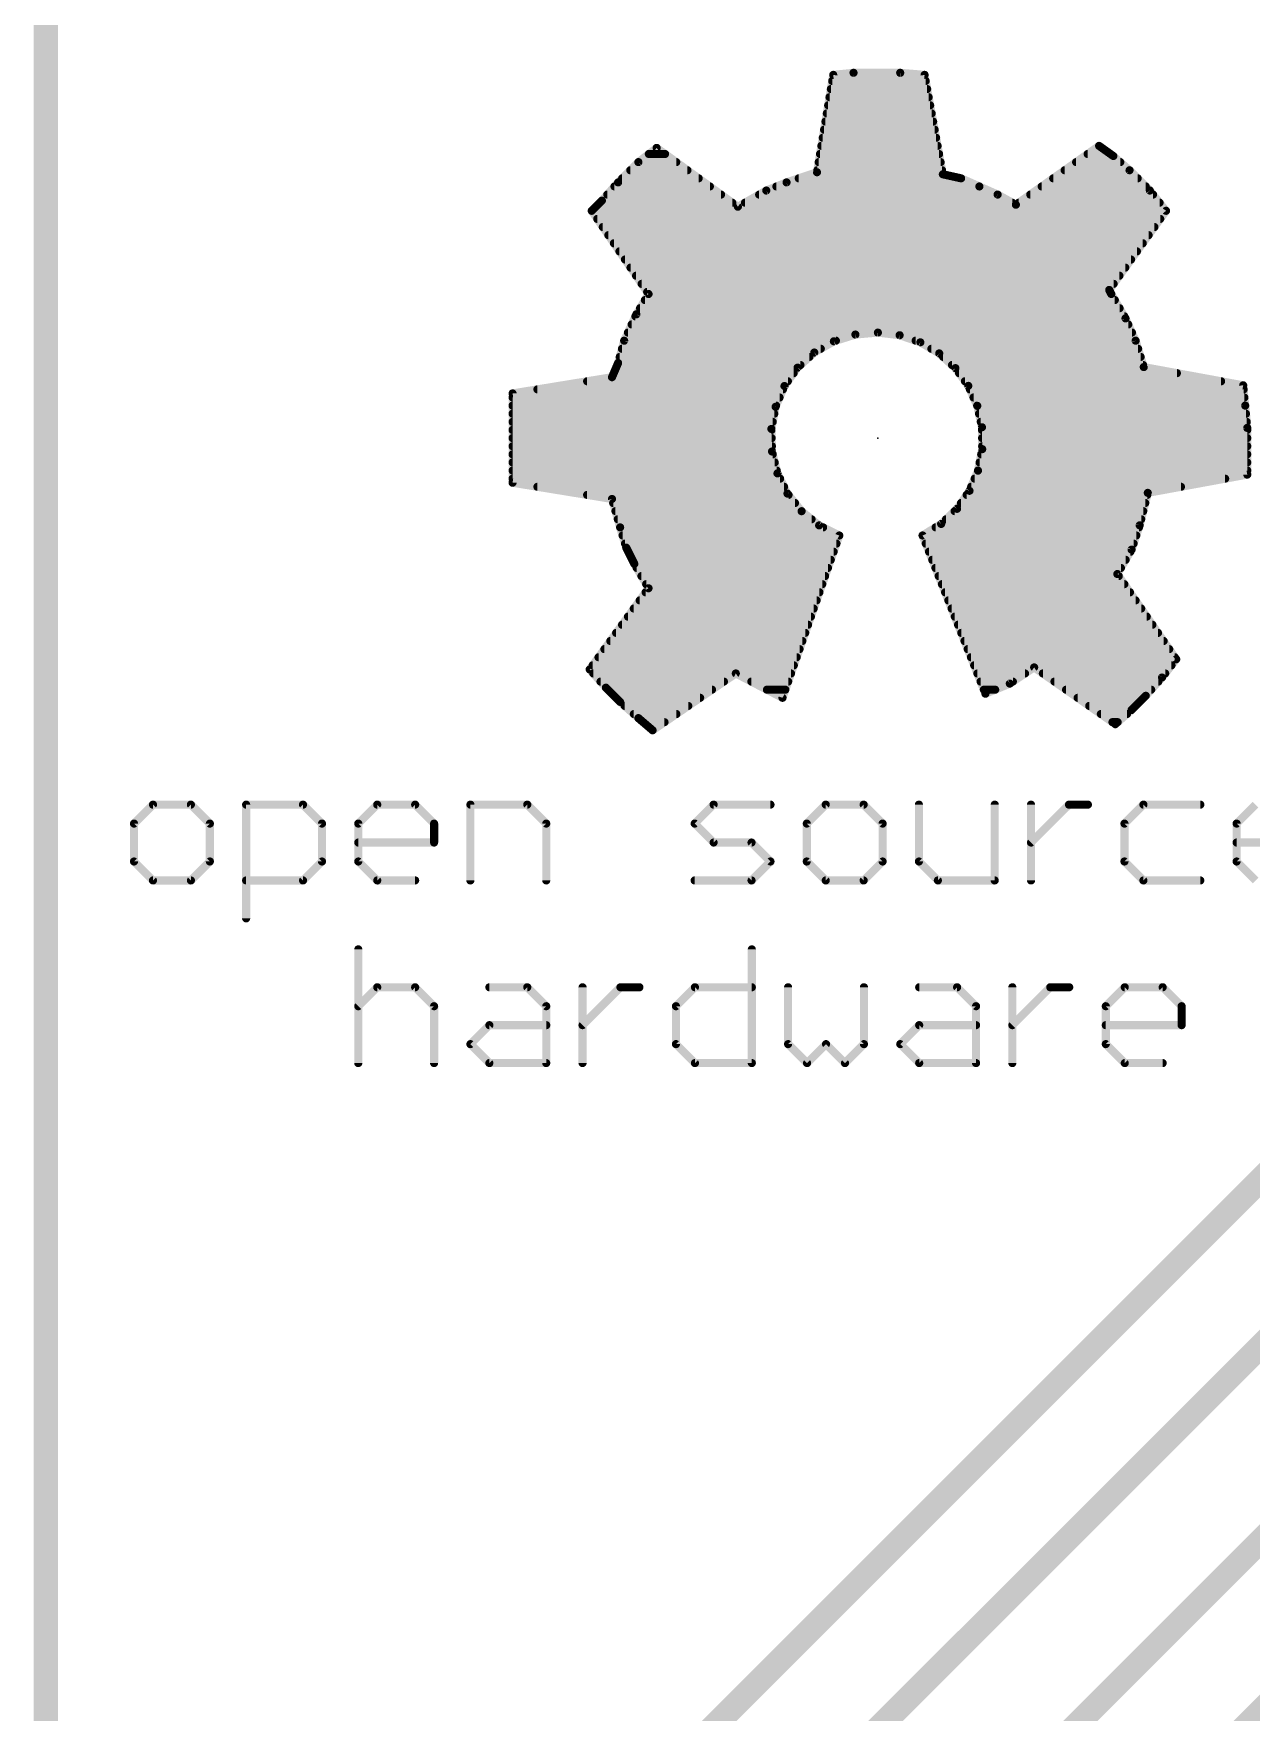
# Model space of a CAD drawing. Extents: x -0.1 to 48.3, y -0.1 to 47.8.
# Drawn here: x -0.08 to 7.54, y 30.89 to 41.39 of the extents above; entities that cross this region are included whole.
import ezdxf

# ---------------------------------------------------------------- set-up
doc = ezdxf.new("R2010")
doc.units = 0
for name, color, linetype in [('1', 12, 'CONTINUOUS'), ('16', 132, 'CONTINUOUS'), ('20', 53, 'CONTINUOUS'), ('23', 53, 'CONTINUOUS'), ('25', 253, 'CONTINUOUS')]:
    doc.layers.add(name, color=color, linetype=linetype)

msp = doc.modelspace()

# ---------------------------------------------------------------- linework, layer by layer
at = {"layer": '1', "const_width": 0.1524}
msp.add_lwpolyline([(0, 0), (0, 47.752)], dxfattribs=at)
at = {"layer": '16', "const_width": 0.1524}
for points in [[(0, 0), (0, 47.752)], [(13.3858, 38.9636), (4.699, 30.2768)], [(10.9474, 37.5666), (4.0132, 30.6324)], [(11.9634, 36.322), (5.3086, 29.6672)], [(11.9634, 35.2552), (6.0198, 29.3116)]]:
    msp.add_lwpolyline(points, dxfattribs=at)
at = {"layer": '20', "const_width": 0.1524}
msp.add_lwpolyline([(0, 0), (0, 47.752)], dxfattribs=at)
at = {"layer": '23'}
msp.add_point((5.207, 38.862), dxfattribs=at)
at = {"layer": '25', "const_width": 0.0508}
for points in [[(4.9276, 41.1353), (4.826, 40.5257)], [(4.9213, 41.0972), (5.5061, 41.0972)], [(5.0546, 41.148), (4.9276, 41.1353)], [(5.3467, 41.148), (5.0546, 41.148)], [(5.4991, 41.1353), (5.3467, 41.148)], [(5.6134, 40.513), (5.4991, 41.1353)], [(4.9043, 40.9956), (5.5248, 40.9956)], [(4.9128, 41.0464), (5.5154, 41.0464)], [(4.8874, 40.894), (5.5434, 40.894)], [(4.8959, 40.9448), (5.5341, 40.9448)], [(4.8704, 40.7924), (5.5621, 40.7924)], [(4.8789, 40.8432), (5.5528, 40.8432)], [(3.8227, 40.6781), (3.7084, 40.5892)], [(3.7737, 40.64), (3.8753, 40.64)], [(4.3307, 40.3098), (3.8227, 40.6781)], [(4.8451, 40.64), (5.5901, 40.64)], [(4.8535, 40.6908), (5.5807, 40.6908)], [(4.862, 40.7416), (5.5714, 40.7416)], [(6.5913, 40.6908), (6.0706, 40.3225)], [(6.5195, 40.64), (6.6624, 40.64)], [(6.6802, 40.6273), (6.5913, 40.6908)], [(3.7084, 40.5892), (3.5814, 40.4622)], [(3.6576, 40.5384), (4.0154, 40.5384)], [(3.7084, 40.5892), (3.9453, 40.5892)], [(4.8281, 40.5384), (5.6087, 40.5384)], [(4.8366, 40.5892), (5.5994, 40.5892)], [(6.3758, 40.5384), (6.7818, 40.5384)], [(6.4477, 40.5892), (6.7237, 40.5892)], [(6.7818, 40.5384), (6.6802, 40.6273)], [(6.9088, 40.4114), (6.7818, 40.5384)], [(3.5814, 40.4622), (3.4798, 40.3479)], [(3.5588, 40.4368), (4.1555, 40.4368)], [(3.6068, 40.4876), (4.0855, 40.4876)], [(4.6355, 40.4622), (4.5085, 40.4114)], [(4.572, 40.4368), (5.842, 40.4368)], [(4.826, 40.5257), (4.6355, 40.4622)], [(4.7117, 40.4876), (5.7277, 40.4876)], [(5.7277, 40.4876), (5.6134, 40.513)], [(5.842, 40.4368), (5.7277, 40.4876)], [(5.9563, 40.386), (5.842, 40.4368)], [(6.2322, 40.4368), (6.8834, 40.4368)], [(6.304, 40.4876), (6.8326, 40.4876)], [(3.4798, 40.3479), (3.4163, 40.2844)], [(3.4671, 40.3352), (4.2957, 40.3352)], [(3.5137, 40.386), (4.2256, 40.386)], [(4.5085, 40.4114), (4.3307, 40.3098)], [(4.3752, 40.3352), (6.0477, 40.3352)], [(4.4641, 40.386), (5.9563, 40.386)], [(6.0706, 40.3225), (5.9563, 40.386)], [(6.0886, 40.3352), (6.9698, 40.3352)], [(6.1604, 40.386), (6.9291, 40.386)], [(7.0104, 40.2844), (6.9088, 40.4114)], [(3.4163, 40.2844), (3.7719, 39.7637)], [(3.4163, 40.2844), (7.0104, 40.2844)], [(3.451, 40.2336), (6.9739, 40.2336)], [(6.6548, 39.7891), (7.0104, 40.2844)], [(3.4857, 40.1828), (6.9375, 40.1828)], [(3.5204, 40.132), (6.901, 40.132)], [(3.5551, 40.0812), (6.8645, 40.0812)], [(3.5898, 40.0304), (6.828, 40.0304)], [(3.6245, 39.9796), (6.7916, 39.9796)], [(3.6591, 39.9288), (6.7551, 39.9288)], [(3.6938, 39.878), (6.7186, 39.878)], [(3.7285, 39.8272), (6.6822, 39.8272)], [(3.7719, 39.7637), (3.6957, 39.6367)], [(3.749, 39.7256), (6.6897, 39.7256)], [(3.7632, 39.7764), (6.6612, 39.7764)], [(6.6675, 39.7637), (6.6548, 39.7891)], [(6.7564, 39.6113), (6.6675, 39.7637)], [(3.6957, 39.6367), (3.6195, 39.4716)], [(3.6898, 39.624), (6.749, 39.624)], [(3.7186, 39.6748), (6.7194, 39.6748)], [(6.8199, 39.4716), (6.7564, 39.6113)], [(3.6429, 39.5224), (6.7968, 39.5224)], [(3.6664, 39.5732), (6.7737, 39.5732)], [(4.9317, 39.4676), (5.0664, 39.5099)], [(5.0664, 39.5099), (5.207, 39.5224)], [(5.207, 39.5224), (5.3431, 39.5057)], [(5.3431, 39.5057), (5.4729, 39.4616)], [(3.6195, 39.4716), (3.5814, 39.3319)], [(3.6056, 39.4208), (4.8498, 39.4208)], [(3.6195, 39.4716), (4.9442, 39.4716)], [(4.7044, 39.3027), (4.8091, 39.3975)], [(4.8091, 39.3975), (4.9317, 39.4676)], [(5.4434, 39.4716), (6.8199, 39.4716)], [(5.4729, 39.4616), (5.5909, 39.392)], [(5.542, 39.4208), (6.8355, 39.4208)], [(5.5909, 39.392), (5.6923, 39.2997)], [(6.8707, 39.3065), (6.8199, 39.4716)], [(3.5814, 39.3319), (3.5433, 39.243)], [(3.576, 39.3192), (4.7226, 39.3192)], [(3.5918, 39.37), (4.7787, 39.37)], [(4.6225, 39.1878), (4.7044, 39.3027)], [(5.6151, 39.37), (6.8512, 39.37)], [(5.6709, 39.3192), (6.8668, 39.3192)], [(5.6923, 39.2997), (5.7728, 39.1887)], [(7.493, 39.1922), (6.8707, 39.3065)], [(3.5433, 39.243), (2.921, 39.1414)], [(3.0766, 39.1668), (4.6135, 39.1668)], [(3.3877, 39.2176), (4.6437, 39.2176)], [(3.5542, 39.2684), (4.68, 39.2684)], [(4.567, 39.0579), (4.6225, 39.1878)], [(5.715, 39.2684), (7.0781, 39.2684)], [(5.7518, 39.2176), (7.3547, 39.2176)], [(5.7728, 39.1887), (5.8289, 39.0637)], [(5.7826, 39.1668), (7.4955, 39.1668)], [(7.5057, 39.0652), (7.493, 39.1922)], [(2.921, 39.1414), (2.921, 38.5826)], [(2.921, 39.116), (4.5918, 39.116)], [(2.921, 39.0652), (4.5701, 39.0652)], [(5.8054, 39.116), (7.5006, 39.116)], [(5.8282, 39.0652), (7.5057, 39.0652)], [(5.8289, 39.0637), (5.8584, 38.9298)], [(7.5184, 38.9255), (7.5057, 39.0652)], [(2.921, 39.0144), (4.5588, 39.0144)], [(2.921, 38.9636), (4.5491, 38.9636)], [(4.5407, 38.9192), (4.567, 39.0579)], [(5.8397, 39.0144), (7.5103, 39.0144)], [(5.8509, 38.9636), (7.5149, 38.9636)], [(2.921, 38.9128), (4.5409, 38.9128)], [(2.921, 38.862), (4.5423, 38.862)], [(4.5446, 38.7781), (4.5407, 38.9192)], [(5.8584, 38.9298), (5.8599, 38.7927)], [(5.8585, 38.9128), (7.5184, 38.9128)], [(5.8591, 38.862), (7.5184, 38.862)], [(7.5184, 38.6334), (7.5184, 38.9255)], [(2.921, 38.8112), (4.5437, 38.8112)], [(2.921, 38.7604), (4.549, 38.7604)], [(4.5787, 38.6411), (4.5446, 38.7781)], [(5.8599, 38.7927), (5.8335, 38.6582)], [(5.8535, 38.7604), (7.5184, 38.7604)], [(5.8597, 38.8112), (7.5184, 38.8112)], [(2.921, 38.7096), (4.5617, 38.7096)], [(2.921, 38.6588), (4.5743, 38.6588)], [(5.8335, 38.6582), (5.7801, 38.5319)], [(5.8336, 38.6588), (7.5184, 38.6588)], [(5.8436, 38.7096), (7.5184, 38.7096)], [(2.921, 38.608), (4.5951, 38.608)], [(2.921, 38.5826), (3.5433, 38.481)], [(3.0766, 38.5572), (4.6202, 38.5572)], [(4.6414, 38.5145), (4.5787, 38.6411)], [(5.7908, 38.5572), (7.1035, 38.5572)], [(5.8123, 38.608), (7.3801, 38.608)], [(6.8961, 38.5191), (7.5184, 38.6334)], [(3.3877, 38.5064), (4.6479, 38.5064)], [(3.5433, 38.481), (3.5941, 38.3032)], [(3.5506, 38.4556), (4.6886, 38.4556)], [(4.7296, 38.4043), (4.6414, 38.5145)], [(5.7801, 38.5319), (5.7022, 38.4192)], [(5.7274, 38.4556), (6.8802, 38.4556)], [(5.7625, 38.5064), (6.8929, 38.5064)], [(6.8453, 38.3159), (6.8961, 38.5191)], [(3.5651, 38.4048), (4.7292, 38.4048)], [(3.5796, 38.354), (4.7919, 38.354)], [(4.8394, 38.3156), (4.7296, 38.4043)], [(5.7022, 38.4192), (5.6029, 38.3247)], [(5.6337, 38.354), (6.8548, 38.354)], [(5.6871, 38.4048), (6.8675, 38.4048)], [(3.5941, 38.3032), (3.6322, 38.1762)], [(3.5941, 38.3032), (4.8642, 38.3032)], [(3.6093, 38.2524), (4.9657, 38.2524)], [(4.6101, 37.2364), (4.9657, 38.2524)], [(4.9657, 38.2524), (4.8394, 38.3156)], [(5.6029, 38.3247), (5.4864, 38.2524)], [(5.4864, 38.2524), (5.8801, 37.2618)], [(5.4864, 38.2524), (6.8241, 38.2524)], [(5.5683, 38.3032), (6.8411, 38.3032)], [(6.7945, 38.1635), (6.8453, 38.3159)], [(3.6246, 38.2016), (4.9479, 38.2016)], [(3.6322, 38.1762), (3.683, 38.0746)], [(3.6449, 38.1508), (4.9301, 38.1508)], [(5.5066, 38.2016), (6.8072, 38.2016)], [(5.5268, 38.1508), (6.7871, 38.1508)], [(6.7056, 38.0111), (6.7945, 38.1635)], [(3.6703, 38.1), (4.9124, 38.1)], [(3.683, 38.0746), (3.7719, 37.9222)], [(3.6978, 38.0492), (4.8946, 38.0492)], [(5.547, 38.1), (6.7575, 38.1)], [(5.5672, 38.0492), (6.7278, 38.0492)], [(7.0739, 37.4777), (6.7056, 38.0111)], [(3.7719, 37.9222), (3.4036, 37.4142)], [(3.7275, 37.9984), (4.8768, 37.9984)], [(3.7571, 37.9476), (4.859, 37.9476)], [(5.5873, 37.9984), (6.7144, 37.9984)], [(5.6075, 37.9476), (6.7494, 37.9476)], [(3.7167, 37.846), (4.8235, 37.846)], [(3.7535, 37.8968), (4.8412, 37.8968)], [(5.6277, 37.8968), (6.7845, 37.8968)], [(5.6479, 37.846), (6.8196, 37.846)], [(3.643, 37.7444), (4.7879, 37.7444)], [(3.6798, 37.7952), (4.8057, 37.7952)], [(5.6681, 37.7952), (6.8547, 37.7952)], [(5.6883, 37.7444), (6.8898, 37.7444)], [(3.5325, 37.592), (4.7346, 37.592)], [(3.5693, 37.6428), (4.7523, 37.6428)], [(3.6062, 37.6936), (4.7701, 37.6936)], [(5.7085, 37.6936), (6.9248, 37.6936)], [(5.7287, 37.6428), (6.9599, 37.6428)], [(5.7489, 37.592), (6.995, 37.592)], [(3.4588, 37.4904), (4.699, 37.4904)], [(3.4957, 37.5412), (4.7168, 37.5412)], [(5.7691, 37.5412), (7.0301, 37.5412)], [(5.7892, 37.4904), (7.0651, 37.4904)], [(3.4036, 37.4142), (3.5052, 37.2999)], [(3.422, 37.4396), (4.6812, 37.4396)], [(3.4262, 37.3888), (4.6634, 37.3888)], [(3.7973, 37.0332), (4.318, 37.3888)], [(4.318, 37.3888), (4.6101, 37.2364)], [(5.8094, 37.4396), (7.0443, 37.4396)], [(5.8296, 37.3888), (6.1278, 37.3888)], [(6.0325, 37.3253), (6.1849, 37.4269)], [(6.1849, 37.4269), (6.6929, 37.0713)], [(6.2393, 37.3888), (7.0048, 37.3888)], [(6.985, 37.3634), (7.0739, 37.4777)], [(3.4713, 37.338), (4.2436, 37.338)], [(3.5052, 37.2999), (3.5941, 37.211)], [(3.5179, 37.2872), (4.1692, 37.2872)], [(4.4154, 37.338), (4.6457, 37.338)], [(4.5127, 37.2872), (4.6279, 37.2872)], [(5.8498, 37.338), (6.0516, 37.338)], [(5.87, 37.2872), (5.9411, 37.2872)], [(5.8801, 37.2618), (6.0325, 37.3253)], [(6.3119, 37.338), (6.9624, 37.338)], [(6.3845, 37.2872), (6.9173, 37.2872)], [(6.8834, 37.2491), (6.985, 37.3634)], [(3.5687, 37.2364), (4.0948, 37.2364)], [(3.5941, 37.211), (3.7084, 37.1094)], [(3.6227, 37.1856), (4.0205, 37.1856)], [(6.457, 37.2364), (6.8707, 37.2364)], [(6.5296, 37.1856), (6.8199, 37.1856)], [(6.7945, 37.1602), (6.8834, 37.2491)], [(3.6798, 37.1348), (3.9461, 37.1348)], [(3.7084, 37.1094), (3.7973, 37.0332)], [(3.738, 37.084), (3.8717, 37.084)], [(6.6022, 37.1348), (6.7655, 37.1348)], [(6.6748, 37.084), (6.7074, 37.084)], [(6.6929, 37.0713), (6.7945, 37.1602)], [(0.6709, 36.5679), (0.5523, 36.4493)], [(0.9082, 36.5679), (0.6709, 36.5679)], [(1.0268, 36.4493), (0.9082, 36.5679)], [(1.2539, 35.8561), (1.2539, 36.5679)], [(1.2539, 36.5679), (1.6098, 36.5679)], [(1.6098, 36.5679), (1.7285, 36.4493)], [(1.9556, 36.4493), (2.0742, 36.5679)], [(2.0742, 36.5679), (2.3115, 36.5679)], [(2.3115, 36.5679), (2.4301, 36.4493)], [(2.6572, 36.0934), (2.6572, 36.5679)], [(2.6572, 36.5679), (3.0131, 36.5679)], [(3.0131, 36.5679), (3.1318, 36.4493)], [(4.0605, 36.4493), (4.1791, 36.5679)], [(4.1791, 36.5679), (4.535, 36.5679)], [(4.8808, 36.5679), (4.7621, 36.4493)], [(5.118, 36.5679), (4.8808, 36.5679)], [(5.2367, 36.4493), (5.118, 36.5679)], [(5.4638, 36.5679), (5.4638, 36.212)], [(5.9383, 36.0934), (5.9383, 36.5679)], [(6.1654, 36.0934), (6.1654, 36.5679)], [(6.1654, 36.3307), (6.4027, 36.5679)], [(6.4027, 36.5679), (6.5213, 36.5679)], [(6.8687, 36.5679), (6.7501, 36.4493)], [(7.2246, 36.5679), (6.8687, 36.5679)], [(7.4517, 36.4493), (7.5704, 36.5679)], [(0.5523, 36.4493), (0.5523, 36.212)], [(1.0268, 36.212), (1.0268, 36.4493)], [(1.7285, 36.4493), (1.7285, 36.212)], [(1.9556, 36.212), (1.9556, 36.4493)], [(2.4301, 36.4493), (2.4301, 36.3307)], [(3.1318, 36.4493), (3.1318, 36.0934)], [(4.1791, 36.3307), (4.0605, 36.4493)], [(4.7621, 36.4493), (4.7621, 36.212)], [(5.2367, 36.212), (5.2367, 36.4493)], [(6.7501, 36.4493), (6.7501, 36.212)], [(7.4517, 36.212), (7.4517, 36.4493)], [(2.4301, 36.3307), (1.9556, 36.3307)], [(4.4164, 36.3307), (4.1791, 36.3307)], [(4.535, 36.212), (4.4164, 36.3307)], [(7.9263, 36.3307), (7.4517, 36.3307)], [(0.5523, 36.212), (0.6709, 36.0934)], [(0.9082, 36.0934), (1.0268, 36.212)], [(1.7285, 36.212), (1.6098, 36.0934)], [(2.0742, 36.0934), (1.9556, 36.212)], [(4.4164, 36.0934), (4.535, 36.212)], [(4.7621, 36.212), (4.8808, 36.0934)], [(5.118, 36.0934), (5.2367, 36.212)], [(5.4638, 36.212), (5.5824, 36.0934)], [(6.7501, 36.212), (6.8687, 36.0934)], [(7.5704, 36.0934), (7.4517, 36.212)], [(0.6709, 36.0934), (0.9082, 36.0934)], [(1.6098, 36.0934), (1.2539, 36.0934)], [(2.3115, 36.0934), (2.0742, 36.0934)], [(4.0605, 36.0934), (4.4164, 36.0934)], [(4.8808, 36.0934), (5.118, 36.0934)], [(5.5824, 36.0934), (5.9383, 36.0934)], [(6.8687, 36.0934), (7.2246, 36.0934)], [(1.9556, 35.6622), (1.9556, 34.9504)], [(4.4181, 35.6622), (4.4181, 34.9504)], [(1.9556, 35.3063), (2.0742, 35.4249)], [(2.0742, 35.4249), (2.3115, 35.4249)], [(2.3115, 35.4249), (2.4301, 35.3063)], [(2.7759, 35.4249), (3.0131, 35.4249)], [(3.0131, 35.4249), (3.1318, 35.3063)], [(3.3589, 34.9504), (3.3589, 35.4249)], [(3.3589, 35.1877), (3.5961, 35.4249)], [(3.5961, 35.4249), (3.7148, 35.4249)], [(3.9436, 35.3063), (4.0622, 35.4249)], [(4.0622, 35.4249), (4.4181, 35.4249)], [(4.6452, 35.4249), (4.6452, 35.069)], [(5.1197, 35.069), (5.1197, 35.4249)], [(5.4655, 35.4249), (5.7027, 35.4249)], [(5.7027, 35.4249), (5.8214, 35.3063)], [(6.0485, 34.9504), (6.0485, 35.4249)], [(6.0485, 35.1877), (6.2857, 35.4249)], [(6.2857, 35.4249), (6.4044, 35.4249)], [(6.6332, 35.3063), (6.7518, 35.4249)], [(6.7518, 35.4249), (6.9891, 35.4249)], [(6.9891, 35.4249), (7.1077, 35.3063)], [(2.4301, 35.3063), (2.4301, 34.9504)], [(3.1318, 35.3063), (3.1318, 34.9504)], [(3.9436, 35.069), (3.9436, 35.3063)], [(5.8214, 35.3063), (5.8214, 34.9504)], [(6.6332, 35.069), (6.6332, 35.3063)], [(7.1077, 35.3063), (7.1077, 35.1877)], [(2.6572, 35.069), (2.7759, 35.1877)], [(2.7759, 35.1877), (3.1318, 35.1877)], [(5.3468, 35.069), (5.4655, 35.1877)], [(5.4655, 35.1877), (5.8214, 35.1877)], [(7.1077, 35.1877), (6.6332, 35.1877)], [(2.7759, 34.9504), (2.6572, 35.069)], [(4.0622, 34.9504), (3.9436, 35.069)], [(4.6452, 35.069), (4.7638, 34.9504)], [(4.7638, 34.9504), (4.8825, 35.069)], [(4.8825, 35.069), (5.0011, 34.9504)], [(5.0011, 34.9504), (5.1197, 35.069)], [(5.4655, 34.9504), (5.3468, 35.069)], [(6.7518, 34.9504), (6.6332, 35.069)], [(3.1318, 34.9504), (2.7759, 34.9504)], [(4.4181, 34.9504), (4.0622, 34.9504)], [(5.8214, 34.9504), (5.4655, 34.9504)], [(6.9891, 34.9504), (6.7518, 34.9504)]]:
    msp.add_lwpolyline(points, dxfattribs=at)
at = {"layer": '25', "const_width": 0.0254}
for points in [[(4.9213, 41.1099, 1), (4.9213, 41.0845)], [(4.9263, 41.1479, 1), (4.9289, 41.1227)], [(4.9401, 41.1332, 1), (4.9151, 41.1374)], [(5.0546, 41.1607, 1), (5.0546, 41.1353)], [(5.0559, 41.1354, 1), (5.0533, 41.1606)], [(5.3478, 41.1607, 1), (5.3456, 41.1353)], [(5.3467, 41.1353, 1), (5.3467, 41.1607)], [(5.5116, 41.1376, 1), (5.4866, 41.133)], [(5.498, 41.1226, 1), (5.5002, 41.148)], [(5.5061, 41.0845, 1), (5.5061, 41.1099)], [(4.9043, 41.0083, 1), (4.9043, 40.9829)], [(4.9128, 41.0591, 1), (4.9128, 41.0337)], [(5.5154, 41.0337, 1), (5.5154, 41.0591)], [(5.5248, 40.9829, 1), (5.5248, 41.0083)], [(4.8874, 40.9067, 1), (4.8874, 40.8813)], [(4.8959, 40.9575, 1), (4.8959, 40.9321)], [(5.5341, 40.9321, 1), (5.5341, 40.9575)], [(5.5434, 40.8813, 1), (5.5434, 40.9067)], [(4.8704, 40.8051, 1), (4.8704, 40.7797)], [(4.8789, 40.8559, 1), (4.8789, 40.8305)], [(5.5528, 40.8305, 1), (5.5528, 40.8559)], [(5.5621, 40.7797, 1), (5.5621, 40.8051)], [(3.7737, 40.6527, 1), (3.7737, 40.6273)], [(3.8302, 40.6884, 1), (3.8152, 40.6678)], [(3.8305, 40.6681, 1), (3.8149, 40.6881)], [(3.8753, 40.6273, 1), (3.8753, 40.6527)], [(4.8451, 40.6527, 1), (4.8451, 40.6273)], [(4.8535, 40.7035, 1), (4.8535, 40.6781)], [(4.862, 40.7543, 1), (4.862, 40.7289)], [(5.5714, 40.7289, 1), (5.5714, 40.7543)], [(5.5807, 40.6781, 1), (5.5807, 40.7035)], [(5.5901, 40.6273, 1), (5.5901, 40.6527)], [(6.5195, 40.6527, 1), (6.5195, 40.6273)], [(6.5987, 40.7011, 1), (6.5839, 40.6805)], [(6.5986, 40.6804, 1), (6.584, 40.7012)], [(6.6624, 40.6273, 1), (6.6624, 40.6527)], [(3.6576, 40.5511, 1), (3.6576, 40.5257)], [(3.7084, 40.6019, 1), (3.7084, 40.5765)], [(3.7006, 40.5992, 1), (3.7162, 40.5792)], [(3.7174, 40.5802, 1), (3.6994, 40.5982)], [(3.9453, 40.5765, 1), (3.9453, 40.6019)], [(4.0154, 40.5257, 1), (4.0154, 40.5511)], [(4.8281, 40.5511, 1), (4.8281, 40.5257)], [(4.8366, 40.6019, 1), (4.8366, 40.5765)], [(5.5994, 40.5765, 1), (5.5994, 40.6019)], [(5.6087, 40.5257, 1), (5.6087, 40.5511)], [(6.3758, 40.5511, 1), (6.3758, 40.5257)], [(6.4477, 40.6019, 1), (6.4477, 40.5765)], [(6.6886, 40.6369, 1), (6.6718, 40.6177)], [(6.6728, 40.617, 1), (6.6876, 40.6376)], [(6.7237, 40.5765, 1), (6.7237, 40.6019)], [(6.7908, 40.5474, 1), (6.7728, 40.5294)], [(6.7734, 40.5288, 1), (6.7902, 40.548)], [(6.7818, 40.5257, 1), (6.7818, 40.5511)], [(3.5588, 40.4495, 1), (3.5588, 40.4241)], [(3.5724, 40.4712, 1), (3.5904, 40.4532)], [(3.5909, 40.4538, 1), (3.5719, 40.4706)], [(3.6068, 40.5003, 1), (3.6068, 40.4749)], [(4.0855, 40.4749, 1), (4.0855, 40.5003)], [(4.1555, 40.4241, 1), (4.1555, 40.4495)], [(4.572, 40.4495, 1), (4.572, 40.4241)], [(4.6315, 40.4742, 1), (4.6395, 40.4502)], [(4.6402, 40.4504, 1), (4.6308, 40.474)], [(4.7117, 40.5003, 1), (4.7117, 40.4749)], [(4.8135, 40.5278, 1), (4.8385, 40.5236)], [(4.83, 40.5137, 1), (4.822, 40.5377)], [(5.6162, 40.5254, 1), (5.6106, 40.5006)], [(5.6009, 40.5107, 1), (5.6259, 40.5153)], [(5.7329, 40.4992, 1), (5.7225, 40.476)], [(5.7249, 40.4752, 1), (5.7305, 40.5)], [(5.7277, 40.4749, 1), (5.7277, 40.5003)], [(5.8472, 40.4484, 1), (5.8368, 40.4252)], [(5.8368, 40.4252, 1), (5.8472, 40.4484)], [(5.842, 40.4241, 1), (5.842, 40.4495)], [(6.2322, 40.4495, 1), (6.2322, 40.4241)], [(6.304, 40.5003, 1), (6.304, 40.4749)], [(6.8326, 40.4749, 1), (6.8326, 40.5003)], [(6.8834, 40.4241, 1), (6.8834, 40.4495)], [(3.4671, 40.3479, 1), (3.4671, 40.3225)], [(3.4703, 40.3563, 1), (3.4893, 40.3395)], [(3.4888, 40.3389, 1), (3.4708, 40.3569)], [(3.5137, 40.3987, 1), (3.5137, 40.3733)], [(4.2256, 40.3733, 1), (4.2256, 40.3987)], [(4.2957, 40.3225, 1), (4.2957, 40.3479)], [(4.3752, 40.3479, 1), (4.3752, 40.3225)], [(4.4641, 40.3987, 1), (4.4641, 40.3733)], [(4.5038, 40.4232, 1), (4.5132, 40.3996)], [(4.5148, 40.4004, 1), (4.5022, 40.4224)], [(5.9625, 40.3971, 1), (5.9501, 40.3749)], [(5.9511, 40.3744, 1), (5.9615, 40.3976)], [(5.9563, 40.3733, 1), (5.9563, 40.3987)], [(6.0477, 40.3225, 1), (6.0477, 40.3479)], [(6.0886, 40.3479, 1), (6.0886, 40.3225)], [(6.1604, 40.3987, 1), (6.1604, 40.3733)], [(6.9187, 40.4193, 1), (6.8989, 40.4035)], [(6.8998, 40.4024, 1), (6.9178, 40.4204)], [(6.9291, 40.3733, 1), (6.9291, 40.3987)], [(6.9698, 40.3225, 1), (6.9698, 40.3479)], [(3.4268, 40.2916, 1), (3.4058, 40.2772)], [(3.4163, 40.2971, 1), (3.4163, 40.2717)], [(3.4073, 40.2934, 1), (3.4253, 40.2754)], [(3.451, 40.2463, 1), (3.451, 40.2209)], [(4.3244, 40.3208, 1), (4.337, 40.2988)], [(4.3232, 40.2995, 1), (4.3382, 40.3201)], [(6.0633, 40.3329, 1), (6.0779, 40.3121)], [(6.0644, 40.3114, 1), (6.0768, 40.3336)], [(6.9739, 40.2209, 1), (6.9739, 40.2463)], [(7.0207, 40.277, 1), (7.0001, 40.2918)], [(7.0005, 40.2765, 1), (7.0203, 40.2923)], [(7.0104, 40.2717, 1), (7.0104, 40.2971)], [(3.4857, 40.1955, 1), (3.4857, 40.1701)], [(3.5204, 40.1447, 1), (3.5204, 40.1193)], [(6.901, 40.1193, 1), (6.901, 40.1447)], [(6.9375, 40.1701, 1), (6.9375, 40.1955)], [(3.5551, 40.0939, 1), (3.5551, 40.0685)], [(3.5898, 40.0431, 1), (3.5898, 40.0177)], [(6.828, 40.0177, 1), (6.828, 40.0431)], [(6.8645, 40.0685, 1), (6.8645, 40.0939)], [(3.6245, 39.9923, 1), (3.6245, 39.9669)], [(3.6591, 39.9415, 1), (3.6591, 39.9161)], [(6.7551, 39.9161, 1), (6.7551, 39.9415)], [(6.7916, 39.9669, 1), (6.7916, 39.9923)], [(3.6938, 39.8907, 1), (3.6938, 39.8653)], [(3.7285, 39.8399, 1), (3.7285, 39.8145)], [(6.6822, 39.8145, 1), (6.6822, 39.8399)], [(6.7186, 39.8653, 1), (6.7186, 39.8907)], [(3.749, 39.7383, 1), (3.749, 39.7129)], [(3.7632, 39.7891, 1), (3.7632, 39.7637)], [(3.7828, 39.7572, 1), (3.761, 39.7702)], [(3.7614, 39.7565, 1), (3.7824, 39.7709)], [(6.6662, 39.7948, 1), (6.6434, 39.7834)], [(6.6445, 39.7965, 1), (6.6651, 39.7817)], [(6.6785, 39.7701, 1), (6.6565, 39.7573)], [(6.6561, 39.758, 1), (6.6789, 39.7694)], [(6.6612, 39.7637, 1), (6.6612, 39.7891)], [(6.6897, 39.7129, 1), (6.6897, 39.7383)], [(3.6898, 39.6367, 1), (3.6898, 39.6113)], [(3.6848, 39.6432, 1), (3.7066, 39.6302)], [(3.7072, 39.6314, 1), (3.6842, 39.642)], [(3.7186, 39.6875, 1), (3.7186, 39.6621)], [(6.7194, 39.6621, 1), (6.7194, 39.6875)], [(6.768, 39.6166, 1), (6.7448, 39.606)], [(6.7454, 39.6049, 1), (6.7674, 39.6177)], [(6.749, 39.6113, 1), (6.749, 39.6367)], [(3.6429, 39.5351, 1), (3.6429, 39.5097)], [(3.6664, 39.5859, 1), (3.6664, 39.5605)], [(5.0652, 39.5226, 1), (5.0675, 39.4973)], [(5.0702, 39.4978, 1), (5.0626, 39.5221)], [(5.2085, 39.535, 1), (5.2055, 39.5098)], [(5.2081, 39.5097, 1), (5.2059, 39.5351)], [(5.3471, 39.5177, 1), (5.339, 39.4937)], [(5.3415, 39.4931, 1), (5.3446, 39.5183)], [(6.7737, 39.5605, 1), (6.7737, 39.5859)], [(6.7968, 39.5097, 1), (6.7968, 39.5351)], [(3.6056, 39.4335, 1), (3.6056, 39.4081)], [(3.6195, 39.4843, 1), (3.6195, 39.4589)], [(3.608, 39.4769, 1), (3.631, 39.4663)], [(3.6318, 39.4683, 1), (3.6072, 39.4749)], [(4.8028, 39.4085, 1), (4.8154, 39.3865)], [(4.8176, 39.3881, 1), (4.8006, 39.4069)], [(4.8498, 39.4081, 1), (4.8498, 39.4335)], [(4.9278, 39.4798, 1), (4.9355, 39.4555)], [(4.938, 39.4566, 1), (4.9253, 39.4787)], [(4.9442, 39.4589, 1), (4.9442, 39.4843)], [(5.4434, 39.4843, 1), (5.4434, 39.4589)], [(5.4793, 39.4725, 1), (5.4664, 39.4507)], [(5.4688, 39.4496, 1), (5.4769, 39.4736)], [(5.542, 39.4335, 1), (5.542, 39.4081)], [(5.5995, 39.4014, 1), (5.5824, 39.3826)], [(5.5845, 39.381, 1), (5.5974, 39.4029)], [(6.832, 39.4753, 1), (6.8078, 39.4679)], [(6.8083, 39.4663, 1), (6.8315, 39.4769)], [(6.8199, 39.4589, 1), (6.8199, 39.4843)], [(6.8355, 39.4081, 1), (6.8355, 39.4335)], [(3.576, 39.3319, 1), (3.576, 39.3065)], [(3.5691, 39.3352, 1), (3.5937, 39.3286)], [(3.5931, 39.3269, 1), (3.5697, 39.3369)], [(3.5918, 39.3827, 1), (3.5918, 39.3573)], [(4.6959, 39.3122, 1), (4.713, 39.2933)], [(4.7148, 39.2954, 1), (4.6941, 39.3101)], [(4.7226, 39.3065, 1), (4.7226, 39.3319)], [(4.7787, 39.3573, 1), (4.7787, 39.3827)], [(5.6151, 39.3827, 1), (5.6151, 39.3573)], [(5.6709, 39.3319, 1), (5.6709, 39.3065)], [(5.7026, 39.3072, 1), (5.682, 39.2923)], [(5.6838, 39.2903, 1), (5.7009, 39.3091)], [(6.8512, 39.3573, 1), (6.8512, 39.3827)], [(6.873, 39.319, 1), (6.8684, 39.294)], [(6.8586, 39.3028, 1), (6.8828, 39.3102)], [(6.8668, 39.3065, 1), (6.8668, 39.3319)], [(3.0766, 39.1795, 1), (3.0766, 39.1541)], [(3.3877, 39.2303, 1), (3.3877, 39.2049)], [(3.5316, 39.248, 1), (3.555, 39.238)], [(3.5453, 39.2305, 1), (3.5413, 39.2555)], [(3.5542, 39.2811, 1), (3.5542, 39.2557)], [(4.6121, 39.1951, 1), (4.6328, 39.1804)], [(4.6342, 39.1828, 1), (4.6108, 39.1928)], [(4.6135, 39.1541, 1), (4.6135, 39.1795)], [(4.6437, 39.2049, 1), (4.6437, 39.2303)], [(4.68, 39.2557, 1), (4.68, 39.2811)], [(5.715, 39.2811, 1), (5.715, 39.2557)], [(5.7518, 39.2303, 1), (5.7518, 39.2049)], [(5.7844, 39.1939, 1), (5.7612, 39.1835)], [(5.7625, 39.1813, 1), (5.7831, 39.1962)], [(5.7826, 39.1795, 1), (5.7826, 39.1541)], [(7.0781, 39.2557, 1), (7.0781, 39.2811)], [(7.3547, 39.2049, 1), (7.3547, 39.2303)], [(7.5056, 39.1935, 1), (7.4804, 39.1909)], [(7.4907, 39.1797, 1), (7.4953, 39.2047)], [(7.4955, 39.1541, 1), (7.4955, 39.1795)], [(2.9337, 39.1414, 1), (2.9083, 39.1414)], [(2.919, 39.1539, 1), (2.923, 39.1289)], [(2.921, 39.1287, 1), (2.921, 39.1033)], [(2.921, 39.0779, 1), (2.921, 39.0525)], [(4.5701, 39.0525, 1), (4.5701, 39.0779)], [(4.5918, 39.1033, 1), (4.5918, 39.1287)], [(5.8054, 39.1287, 1), (5.8054, 39.1033)], [(5.8282, 39.0779, 1), (5.8282, 39.0525)], [(5.8413, 39.0664, 1), (5.8165, 39.0609)], [(7.5183, 39.0663, 1), (7.4931, 39.0641)], [(7.5006, 39.1033, 1), (7.5006, 39.1287)], [(7.5057, 39.0525, 1), (7.5057, 39.0779)], [(2.921, 39.0271, 1), (2.921, 39.0017)], [(2.921, 38.9763, 1), (2.921, 38.9509)], [(4.5491, 38.9509, 1), (4.5491, 38.9763)], [(4.5554, 39.0629, 1), (4.5787, 39.0529)], [(4.5795, 39.0556, 1), (4.5546, 39.0603)], [(4.5588, 39.0017, 1), (4.5588, 39.0271)], [(5.8173, 39.0585, 1), (5.8405, 39.0689)], [(5.8397, 39.0271, 1), (5.8397, 39.0017)], [(5.8509, 38.9763, 1), (5.8509, 38.9509)], [(7.4931, 39.0639, 1), (7.5183, 39.0665)], [(7.5103, 39.0017, 1), (7.5103, 39.0271)], [(7.5149, 38.9509, 1), (7.5149, 38.9763)], [(2.921, 38.9255, 1), (2.921, 38.9001)], [(2.921, 38.8747, 1), (2.921, 38.8493)], [(4.5534, 38.9196, 1), (4.528, 38.9189)], [(4.5282, 38.9216, 1), (4.5532, 38.9168)], [(4.5409, 38.9001, 1), (4.5409, 38.9255)], [(4.5423, 38.8493, 1), (4.5423, 38.8747)], [(5.8711, 38.9299, 1), (5.8457, 38.9296)], [(5.8585, 38.9255, 1), (5.8585, 38.9001)], [(5.846, 38.9271, 1), (5.8708, 38.9325)], [(5.8591, 38.8747, 1), (5.8591, 38.8493)], [(7.5311, 38.9255, 1), (7.5057, 38.9255)], [(7.5058, 38.9244, 1), (7.531, 38.9266)], [(7.5184, 38.9001, 1), (7.5184, 38.9255)], [(7.5184, 38.8493, 1), (7.5184, 38.8747)], [(2.921, 38.8239, 1), (2.921, 38.7985)], [(2.921, 38.7731, 1), (2.921, 38.7477)], [(4.557, 38.7811, 1), (4.5323, 38.775)], [(4.532, 38.7777, 1), (4.5573, 38.7784)], [(4.5437, 38.7985, 1), (4.5437, 38.8239)], [(4.549, 38.7477, 1), (4.549, 38.7731)], [(5.8535, 38.7731, 1), (5.8535, 38.7477)], [(5.8597, 38.8239, 1), (5.8597, 38.7985)], [(5.8472, 38.7926, 1), (5.8726, 38.7929)], [(5.8724, 38.7903, 1), (5.8474, 38.7952)], [(7.5184, 38.7985, 1), (7.5184, 38.8239)], [(7.5184, 38.7477, 1), (7.5184, 38.7731)], [(2.921, 38.7223, 1), (2.921, 38.6969)], [(2.921, 38.6715, 1), (2.921, 38.6461)], [(4.5617, 38.6969, 1), (4.5617, 38.7223)], [(4.5743, 38.6461, 1), (4.5743, 38.6715)], [(5.821, 38.6607, 1), (5.8459, 38.6558)], [(5.8336, 38.6715, 1), (5.8336, 38.6461)], [(5.8451, 38.6533, 1), (5.8218, 38.6631)], [(5.8436, 38.7223, 1), (5.8436, 38.6969)], [(7.5184, 38.6969, 1), (7.5184, 38.7223)], [(7.5184, 38.6461, 1), (7.5184, 38.6715)], [(2.921, 38.6207, 1), (2.921, 38.5953)], [(2.923, 38.5951, 1), (2.919, 38.5701)], [(2.9083, 38.5826, 1), (2.9337, 38.5826)], [(3.0766, 38.5699, 1), (3.0766, 38.5445)], [(4.5901, 38.6467, 1), (4.5673, 38.6354)], [(4.5664, 38.638, 1), (4.5911, 38.6441)], [(4.5951, 38.5953, 1), (4.5951, 38.6207)], [(4.6202, 38.5445, 1), (4.6202, 38.5699)], [(5.7908, 38.5699, 1), (5.7908, 38.5445)], [(5.8123, 38.6207, 1), (5.8123, 38.5953)], [(7.1035, 38.5445, 1), (7.1035, 38.5699)], [(7.3801, 38.5953, 1), (7.3801, 38.6207)], [(7.5057, 38.6334, 1), (7.5311, 38.6334)], [(7.5207, 38.6209, 1), (7.5161, 38.6459)], [(3.3877, 38.5191, 1), (3.3877, 38.4937)], [(3.5555, 38.4845, 1), (3.5311, 38.4775)], [(3.5506, 38.4683, 1), (3.5506, 38.4429)], [(3.5413, 38.4685, 1), (3.5453, 38.4935)], [(4.6513, 38.5225, 1), (4.6314, 38.5066)], [(4.63, 38.5089, 1), (4.6527, 38.5202)], [(4.6479, 38.4937, 1), (4.6479, 38.5191)], [(4.6886, 38.4429, 1), (4.6886, 38.4683)], [(5.7274, 38.4683, 1), (5.7274, 38.4429)], [(5.7625, 38.5191, 1), (5.7625, 38.4937)], [(5.7684, 38.5369, 1), (5.7918, 38.527)], [(5.7906, 38.5247, 1), (5.7697, 38.5391)], [(6.8802, 38.4429, 1), (6.8802, 38.4683)], [(6.8938, 38.5316, 1), (6.8984, 38.5066)], [(6.9084, 38.516, 1), (6.8838, 38.5222)], [(6.8929, 38.4937, 1), (6.8929, 38.5191)], [(3.5651, 38.4175, 1), (3.5651, 38.3921)], [(3.5796, 38.3667, 1), (3.5796, 38.3413)], [(4.7376, 38.4142, 1), (4.7216, 38.3944)], [(4.7197, 38.3964, 1), (4.7395, 38.4123)], [(4.7292, 38.3921, 1), (4.7292, 38.4175)], [(4.7919, 38.3413, 1), (4.7919, 38.3667)], [(5.6337, 38.3667, 1), (5.6337, 38.3413)], [(5.6871, 38.4175, 1), (5.6871, 38.3921)], [(5.6917, 38.4264, 1), (5.7126, 38.4119)], [(5.7109, 38.41, 1), (5.6934, 38.4284)], [(6.8548, 38.3413, 1), (6.8548, 38.3667)], [(6.8675, 38.3921, 1), (6.8675, 38.4175)], [(3.6063, 38.3068, 1), (3.5819, 38.2996)], [(3.5941, 38.3159, 1), (3.5941, 38.2905)], [(3.5819, 38.2997, 1), (3.6063, 38.3067)], [(3.6093, 38.2651, 1), (3.6093, 38.2397)], [(4.8451, 38.3269, 1), (4.8337, 38.3042)], [(4.8314, 38.3057, 1), (4.8474, 38.3255)], [(4.8642, 38.2905, 1), (4.8642, 38.3159)], [(4.9777, 38.2482, 1), (4.9537, 38.2566)], [(4.96, 38.241, 1), (4.9714, 38.2638)], [(4.9657, 38.2397, 1), (4.9657, 38.2651)], [(5.4982, 38.2571, 1), (5.4746, 38.2477)], [(5.4864, 38.2651, 1), (5.4864, 38.2397)], [(5.4797, 38.2632, 1), (5.4931, 38.2416)], [(5.5683, 38.3159, 1), (5.5683, 38.2905)], [(5.5941, 38.3339, 1), (5.6116, 38.3155)], [(5.6096, 38.3139, 1), (5.5962, 38.3355)], [(6.8241, 38.2397, 1), (6.8241, 38.2651)], [(6.833, 38.319, 1), (6.8576, 38.3128)], [(6.8573, 38.3119, 1), (6.8333, 38.3199)], [(6.8411, 38.2905, 1), (6.8411, 38.3159)], [(3.6246, 38.2143, 1), (3.6246, 38.1889)], [(3.6436, 38.1819, 1), (3.6208, 38.1705)], [(3.62, 38.1726, 1), (3.6444, 38.1798)], [(3.6449, 38.1635, 1), (3.6449, 38.1381)], [(4.9301, 38.1381, 1), (4.9301, 38.1635)], [(4.9479, 38.1889, 1), (4.9479, 38.2143)], [(5.5066, 38.2143, 1), (5.5066, 38.1889)], [(5.5268, 38.1635, 1), (5.5268, 38.1381)], [(6.7825, 38.1675, 1), (6.8065, 38.1595)], [(6.8055, 38.1571, 1), (6.7835, 38.1699)], [(6.7871, 38.1381, 1), (6.7871, 38.1635)], [(6.8072, 38.1889, 1), (6.8072, 38.2143)], [(3.6703, 38.1127, 1), (3.6703, 38.0873)], [(3.694, 38.081, 1), (3.672, 38.0682)], [(3.6716, 38.0689, 1), (3.6944, 38.0803)], [(3.6978, 38.0619, 1), (3.6978, 38.0365)], [(4.8946, 38.0365, 1), (4.8946, 38.0619)], [(4.9124, 38.0873, 1), (4.9124, 38.1127)], [(5.547, 38.1127, 1), (5.547, 38.0873)], [(5.5672, 38.0619, 1), (5.5672, 38.0365)], [(6.7161, 38.0183, 1), (6.6951, 38.0039)], [(6.7278, 38.0365, 1), (6.7278, 38.0619)], [(6.7575, 38.0873, 1), (6.7575, 38.1127)], [(3.7275, 38.0111, 1), (3.7275, 37.9857)], [(3.7571, 37.9603, 1), (3.7571, 37.9349)], [(3.7609, 37.9158, 1), (3.7829, 37.9286)], [(3.7822, 37.9147, 1), (3.7616, 37.9297)], [(4.859, 37.9349, 1), (4.859, 37.9603)], [(4.8768, 37.9857, 1), (4.8768, 38.0111)], [(5.5873, 38.0111, 1), (5.5873, 37.9857)], [(5.6075, 37.9603, 1), (5.6075, 37.9349)], [(6.6946, 38.0175, 1), (6.7166, 38.0047)], [(6.7144, 37.9857, 1), (6.7144, 38.0111)], [(6.7494, 37.9349, 1), (6.7494, 37.9603)], [(3.7167, 37.8587, 1), (3.7167, 37.8333)], [(3.7535, 37.9095, 1), (3.7535, 37.8841)], [(4.8235, 37.8333, 1), (4.8235, 37.8587)], [(4.8412, 37.8841, 1), (4.8412, 37.9095)], [(5.6277, 37.9095, 1), (5.6277, 37.8841)], [(5.6479, 37.8587, 1), (5.6479, 37.8333)], [(6.7845, 37.8841, 1), (6.7845, 37.9095)], [(6.8196, 37.8333, 1), (6.8196, 37.8587)], [(3.643, 37.7571, 1), (3.643, 37.7317)], [(3.6798, 37.8079, 1), (3.6798, 37.7825)], [(4.7879, 37.7317, 1), (4.7879, 37.7571)], [(4.8057, 37.7825, 1), (4.8057, 37.8079)], [(5.6681, 37.8079, 1), (5.6681, 37.7825)], [(5.6883, 37.7571, 1), (5.6883, 37.7317)], [(6.8547, 37.7825, 1), (6.8547, 37.8079)], [(6.8898, 37.7317, 1), (6.8898, 37.7571)], [(3.5325, 37.6047, 1), (3.5325, 37.5793)], [(3.5693, 37.6555, 1), (3.5693, 37.6301)], [(3.6062, 37.7063, 1), (3.6062, 37.6809)], [(4.7346, 37.5793, 1), (4.7346, 37.6047)], [(4.7523, 37.6301, 1), (4.7523, 37.6555)], [(4.7701, 37.6809, 1), (4.7701, 37.7063)], [(5.7085, 37.7063, 1), (5.7085, 37.6809)], [(5.7287, 37.6555, 1), (5.7287, 37.6301)], [(5.7489, 37.6047, 1), (5.7489, 37.5793)], [(6.9248, 37.6809, 1), (6.9248, 37.7063)], [(6.9599, 37.6301, 1), (6.9599, 37.6555)], [(6.995, 37.5793, 1), (6.995, 37.6047)], [(3.4588, 37.5031, 1), (3.4588, 37.4777)], [(3.4957, 37.5539, 1), (3.4957, 37.5285)], [(4.699, 37.4777, 1), (4.699, 37.5031)], [(4.7168, 37.5285, 1), (4.7168, 37.5539)], [(5.7691, 37.5539, 1), (5.7691, 37.5285)], [(5.7892, 37.5031, 1), (5.7892, 37.4777)], [(7.0301, 37.5285, 1), (7.0301, 37.5539)], [(7.0651, 37.4777, 1), (7.0651, 37.5031)], [(3.4131, 37.4226, 1), (3.3941, 37.4058)], [(3.3933, 37.4217, 1), (3.4139, 37.4067)], [(3.422, 37.4523, 1), (3.422, 37.4269)], [(3.4262, 37.4015, 1), (3.4262, 37.3761)], [(4.3239, 37.4001, 1), (4.3121, 37.3775)], [(4.3252, 37.3783, 1), (4.3108, 37.3993)], [(4.6634, 37.3761, 1), (4.6634, 37.4015)], [(4.6812, 37.4269, 1), (4.6812, 37.4523)], [(5.8094, 37.4523, 1), (5.8094, 37.4269)], [(5.8296, 37.4015, 1), (5.8296, 37.3761)], [(6.1278, 37.3761, 1), (6.1278, 37.4015)], [(6.1922, 37.4373, 1), (6.1776, 37.4165)], [(6.1919, 37.4163, 1), (6.1779, 37.4375)], [(6.2393, 37.4015, 1), (6.2393, 37.3761)], [(7.0048, 37.3761, 1), (7.0048, 37.4015)], [(7.0443, 37.4269, 1), (7.0443, 37.4523)], [(7.0634, 37.4705, 1), (7.0844, 37.4849)], [(7.0839, 37.4699, 1), (7.0639, 37.4855)], [(3.4713, 37.3507, 1), (3.4713, 37.3253)], [(3.5142, 37.3089, 1), (3.4962, 37.2909)], [(3.4957, 37.2915, 1), (3.5147, 37.3083)], [(3.5179, 37.2999, 1), (3.5179, 37.2745)], [(4.1692, 37.2745, 1), (4.1692, 37.2999)], [(4.2436, 37.3253, 1), (4.2436, 37.3507)], [(4.4154, 37.3507, 1), (4.4154, 37.3253)], [(4.5127, 37.2999, 1), (4.5127, 37.2745)], [(4.6279, 37.2745, 1), (4.6279, 37.2999)], [(4.6457, 37.3253, 1), (4.6457, 37.3507)], [(5.8498, 37.3507, 1), (5.8498, 37.3253)], [(5.87, 37.2999, 1), (5.87, 37.2745)], [(5.9411, 37.2745, 1), (5.9411, 37.2999)], [(6.0255, 37.3359, 1), (6.0395, 37.3147)], [(6.0374, 37.3136, 1), (6.0276, 37.337)], [(6.0516, 37.3253, 1), (6.0516, 37.3507)], [(6.3119, 37.3507, 1), (6.3119, 37.3253)], [(6.3845, 37.2999, 1), (6.3845, 37.2745)], [(6.9173, 37.2745, 1), (6.9173, 37.2999)], [(6.9624, 37.3253, 1), (6.9624, 37.3507)], [(6.975, 37.3712, 1), (6.995, 37.3556)], [(6.9945, 37.355, 1), (6.9755, 37.3718)], [(3.5687, 37.2491, 1), (3.5687, 37.2237)], [(3.6025, 37.2205, 1), (3.5857, 37.2015)], [(3.5851, 37.202, 1), (3.6031, 37.22)], [(3.6227, 37.1983, 1), (3.6227, 37.1729)], [(4.0205, 37.1729, 1), (4.0205, 37.1983)], [(4.0948, 37.2237, 1), (4.0948, 37.2491)], [(4.5981, 37.2406, 1), (4.6221, 37.2322)], [(4.6042, 37.2251, 1), (4.616, 37.2477)], [(5.8752, 37.2735, 1), (5.885, 37.2501)], [(5.8683, 37.2571, 1), (5.8919, 37.2665)], [(6.457, 37.2491, 1), (6.457, 37.2237)], [(6.5296, 37.1983, 1), (6.5296, 37.1729)], [(6.8199, 37.1729, 1), (6.8199, 37.1983)], [(6.8739, 37.2575, 1), (6.8929, 37.2407)], [(6.8707, 37.2237, 1), (6.8707, 37.2491)], [(6.8924, 37.2401, 1), (6.8744, 37.2581)], [(3.6798, 37.1475, 1), (3.6798, 37.1221)], [(3.7167, 37.119, 1), (3.7001, 37.0998)], [(3.7, 37.0999, 1), (3.7168, 37.1189)], [(3.738, 37.0967, 1), (3.738, 37.0713)], [(3.8717, 37.0713, 1), (3.8717, 37.0967)], [(3.9461, 37.1221, 1), (3.9461, 37.1475)], [(6.6022, 37.1475, 1), (6.6022, 37.1221)], [(6.6748, 37.0967, 1), (6.6748, 37.0713)], [(6.6845, 37.0809, 1), (6.7013, 37.0617)], [(6.6856, 37.0609, 1), (6.7002, 37.0817)], [(6.7074, 37.0713, 1), (6.7074, 37.0967)], [(6.7655, 37.1221, 1), (6.7655, 37.1475)], [(6.7855, 37.1692, 1), (6.8035, 37.1512)], [(6.8029, 37.1506, 1), (6.7861, 37.1698)], [(3.7901, 37.0437, 1), (3.8045, 37.0227)], [(3.789, 37.0236, 1), (3.8056, 37.0428)], [(0.6709, 36.5806, 1), (0.6709, 36.5552)], [(0.6799, 36.559, 1), (0.662, 36.5769)], [(0.9172, 36.5769, 1), (0.8992, 36.559)], [(0.9082, 36.5552, 1), (0.9082, 36.5806)], [(1.2666, 36.5679, 1), (1.2412, 36.5679)], [(1.2539, 36.5806, 1), (1.2539, 36.5552)], [(1.6188, 36.5769, 1), (1.6009, 36.559)], [(1.6098, 36.5552, 1), (1.6098, 36.5806)], [(2.0742, 36.5806, 1), (2.0742, 36.5552)], [(2.0832, 36.559, 1), (2.0652, 36.5769)], [(2.3205, 36.5769, 1), (2.3025, 36.559)], [(2.3115, 36.5552, 1), (2.3115, 36.5806)], [(2.6699, 36.5679, 1), (2.6445, 36.5679)], [(2.6572, 36.5806, 1), (2.6572, 36.5552)], [(3.0221, 36.5769, 1), (3.0041, 36.559)], [(3.0131, 36.5552, 1), (3.0131, 36.5806)], [(4.1791, 36.5806, 1), (4.1791, 36.5552)], [(4.1881, 36.559, 1), (4.1701, 36.5769)], [(4.535, 36.5552, 1), (4.535, 36.5806)], [(4.8808, 36.5806, 1), (4.8808, 36.5552)], [(4.8897, 36.559, 1), (4.8718, 36.5769)], [(5.127, 36.5769, 1), (5.1091, 36.559)], [(5.118, 36.5552, 1), (5.118, 36.5806)], [(5.4765, 36.5679, 1), (5.4511, 36.5679)], [(5.951, 36.5679, 1), (5.9256, 36.5679)], [(6.1781, 36.5679, 1), (6.1527, 36.5679)], [(6.4027, 36.5806, 1), (6.4027, 36.5552)], [(6.4117, 36.559, 1), (6.3937, 36.5769)], [(6.5213, 36.5552, 1), (6.5213, 36.5806)], [(6.8687, 36.5806, 1), (6.8687, 36.5552)], [(6.8777, 36.559, 1), (6.8598, 36.5769)], [(7.2246, 36.5552, 1), (7.2246, 36.5806)], [(0.565, 36.4493, 1), (0.5396, 36.4493)], [(0.5433, 36.4583, 1), (0.5613, 36.4403)], [(1.0395, 36.4493, 1), (1.0141, 36.4493)], [(1.0179, 36.4403, 1), (1.0358, 36.4583)], [(1.7412, 36.4493, 1), (1.7158, 36.4493)], [(1.7195, 36.4403, 1), (1.7375, 36.4583)], [(1.9683, 36.4493, 1), (1.9429, 36.4493)], [(1.9466, 36.4583, 1), (1.9646, 36.4403)], [(2.4428, 36.4493, 1), (2.4174, 36.4493)], [(2.4211, 36.4403, 1), (2.4391, 36.4583)], [(3.1445, 36.4493, 1), (3.1191, 36.4493)], [(3.1228, 36.4403, 1), (3.1407, 36.4583)], [(4.0695, 36.4583, 1), (4.0515, 36.4403)], [(4.0515, 36.4583, 1), (4.0695, 36.4403)], [(4.7748, 36.4493, 1), (4.7494, 36.4493)], [(4.7532, 36.4583, 1), (4.7711, 36.4403)], [(5.2494, 36.4493, 1), (5.224, 36.4493)], [(5.2277, 36.4403, 1), (5.2456, 36.4583)], [(6.7628, 36.4493, 1), (6.7374, 36.4493)], [(6.7411, 36.4583, 1), (6.7591, 36.4403)], [(7.4644, 36.4493, 1), (7.439, 36.4493)], [(7.4428, 36.4583, 1), (7.4607, 36.4403)], [(1.9556, 36.3434, 1), (1.9556, 36.318)], [(2.4301, 36.318, 1), (2.4301, 36.3434)], [(4.1791, 36.3434, 1), (4.1791, 36.318)], [(4.4254, 36.3396, 1), (4.4074, 36.3217)], [(4.4164, 36.318, 1), (4.4164, 36.3434)], [(7.4517, 36.3434, 1), (7.4517, 36.318)], [(2.4174, 36.3307, 1), (2.4428, 36.3307)], [(4.1701, 36.3217, 1), (4.1881, 36.3396)], [(6.1564, 36.3396, 1), (6.1744, 36.3217)], [(0.5613, 36.221, 1), (0.5433, 36.2031)], [(0.5396, 36.212, 1), (0.565, 36.212)], [(1.0141, 36.212, 1), (1.0395, 36.212)], [(1.0358, 36.2031, 1), (1.0179, 36.221)], [(1.7158, 36.212, 1), (1.7412, 36.212)], [(1.7375, 36.2031, 1), (1.7195, 36.221)], [(1.9646, 36.221, 1), (1.9466, 36.2031)], [(1.9429, 36.212, 1), (1.9683, 36.212)], [(4.544, 36.2031, 1), (4.5261, 36.221)], [(4.5261, 36.2031, 1), (4.544, 36.221)], [(4.7494, 36.212, 1), (4.7748, 36.212)], [(4.7711, 36.221, 1), (4.7532, 36.2031)], [(5.224, 36.212, 1), (5.2494, 36.212)], [(5.2456, 36.2031, 1), (5.2277, 36.221)], [(5.4727, 36.221, 1), (5.4548, 36.2031)], [(5.4511, 36.212, 1), (5.4765, 36.212)], [(6.7591, 36.221, 1), (6.7411, 36.2031)], [(6.7374, 36.212, 1), (6.7628, 36.212)], [(7.439, 36.212, 1), (7.4644, 36.212)], [(7.4607, 36.221, 1), (7.4428, 36.2031)], [(0.6709, 36.1061, 1), (0.6709, 36.0807)], [(0.662, 36.0844, 1), (0.6799, 36.1024)], [(0.8992, 36.1024, 1), (0.9172, 36.0844)], [(0.9082, 36.0807, 1), (0.9082, 36.1061)], [(1.2539, 36.1061, 1), (1.2539, 36.0807)], [(1.6009, 36.1024, 1), (1.6188, 36.0844)], [(1.6098, 36.0807, 1), (1.6098, 36.1061)], [(2.0742, 36.1061, 1), (2.0742, 36.0807)], [(2.0652, 36.0844, 1), (2.0832, 36.1024)], [(2.3115, 36.0807, 1), (2.3115, 36.1061)], [(2.6445, 36.0934, 1), (2.6699, 36.0934)], [(3.1191, 36.0934, 1), (3.1445, 36.0934)], [(4.0605, 36.1061, 1), (4.0605, 36.0807)], [(4.4074, 36.1024, 1), (4.4254, 36.0844)], [(4.4164, 36.0807, 1), (4.4164, 36.1061)], [(4.8808, 36.1061, 1), (4.8808, 36.0807)], [(4.8718, 36.0844, 1), (4.8897, 36.1024)], [(5.1091, 36.1024, 1), (5.127, 36.0844)], [(5.118, 36.0807, 1), (5.118, 36.1061)], [(5.5824, 36.1061, 1), (5.5824, 36.0807)], [(5.5734, 36.0844, 1), (5.5914, 36.1024)], [(5.9256, 36.0934, 1), (5.951, 36.0934)], [(5.9383, 36.0807, 1), (5.9383, 36.1061)], [(6.1527, 36.0934, 1), (6.1781, 36.0934)], [(6.8687, 36.1061, 1), (6.8687, 36.0807)], [(6.8598, 36.0844, 1), (6.8777, 36.1024)], [(7.2246, 36.0807, 1), (7.2246, 36.1061)], [(1.2412, 35.8561, 1), (1.2666, 35.8561)], [(1.9683, 35.6622, 1), (1.9429, 35.6622)], [(4.4308, 35.6622, 1), (4.4054, 35.6622)], [(2.0742, 35.4376, 1), (2.0742, 35.4122)], [(2.0832, 35.416, 1), (2.0652, 35.4339)], [(2.3205, 35.4339, 1), (2.3025, 35.416)], [(2.3115, 35.4122, 1), (2.3115, 35.4376)], [(2.7759, 35.4376, 1), (2.7759, 35.4122)], [(3.0221, 35.4339, 1), (3.0041, 35.416)], [(3.0131, 35.4122, 1), (3.0131, 35.4376)], [(3.3716, 35.4249, 1), (3.3462, 35.4249)], [(3.5961, 35.4376, 1), (3.5961, 35.4122)], [(3.6051, 35.416, 1), (3.5871, 35.4339)], [(3.7148, 35.4122, 1), (3.7148, 35.4376)], [(4.0622, 35.4376, 1), (4.0622, 35.4122)], [(4.0712, 35.416, 1), (4.0532, 35.4339)], [(4.4181, 35.4122, 1), (4.4181, 35.4376)], [(4.6579, 35.4249, 1), (4.6325, 35.4249)], [(5.1324, 35.4249, 1), (5.107, 35.4249)], [(5.4655, 35.4376, 1), (5.4655, 35.4122)], [(5.7117, 35.4339, 1), (5.6938, 35.416)], [(5.7027, 35.4122, 1), (5.7027, 35.4376)], [(6.0612, 35.4249, 1), (6.0358, 35.4249)], [(6.2857, 35.4376, 1), (6.2857, 35.4122)], [(6.2947, 35.416, 1), (6.2768, 35.4339)], [(6.4044, 35.4122, 1), (6.4044, 35.4376)], [(6.7518, 35.4376, 1), (6.7518, 35.4122)], [(6.7608, 35.416, 1), (6.7428, 35.4339)], [(6.998, 35.4339, 1), (6.9801, 35.416)], [(6.9891, 35.4122, 1), (6.9891, 35.4376)], [(1.9466, 35.3153, 1), (1.9646, 35.2973)], [(2.4428, 35.3063, 1), (2.4174, 35.3063)], [(2.4211, 35.2973, 1), (2.4391, 35.3153)], [(3.1445, 35.3063, 1), (3.1191, 35.3063)], [(3.1228, 35.2973, 1), (3.1407, 35.3153)], [(3.9563, 35.3063, 1), (3.9309, 35.3063)], [(3.9346, 35.3153, 1), (3.9525, 35.2973)], [(5.8341, 35.3063, 1), (5.8087, 35.3063)], [(5.8124, 35.2973, 1), (5.8303, 35.3153)], [(6.6459, 35.3063, 1), (6.6205, 35.3063)], [(6.6242, 35.3153, 1), (6.6421, 35.2973)], [(7.1204, 35.3063, 1), (7.095, 35.3063)], [(7.0987, 35.2973, 1), (7.1167, 35.3153)], [(2.7759, 35.2004, 1), (2.7759, 35.175)], [(2.7848, 35.1787, 1), (2.7669, 35.1966)], [(3.1318, 35.175, 1), (3.1318, 35.2004)], [(3.3499, 35.1966, 1), (3.3678, 35.1787)], [(5.4655, 35.2004, 1), (5.4655, 35.175)], [(5.4744, 35.1787, 1), (5.4565, 35.1966)], [(5.8214, 35.175, 1), (5.8214, 35.2004)], [(6.0395, 35.1966, 1), (6.0574, 35.1787)], [(6.6332, 35.2004, 1), (6.6332, 35.175)], [(7.095, 35.1877, 1), (7.1204, 35.1877)], [(7.1077, 35.175, 1), (7.1077, 35.2004)], [(2.6662, 35.078, 1), (2.6482, 35.0601)], [(3.9525, 35.078, 1), (3.9346, 35.0601)], [(4.6542, 35.078, 1), (4.6362, 35.0601)], [(4.8914, 35.078, 1), (4.8735, 35.0601)], [(4.8914, 35.0601, 1), (4.8735, 35.078)], [(5.1287, 35.0601, 1), (5.1107, 35.078)], [(5.3558, 35.078, 1), (5.3378, 35.0601)], [(6.6421, 35.078, 1), (6.6242, 35.0601)], [(2.6482, 35.078, 1), (2.6662, 35.0601)], [(3.9309, 35.069, 1), (3.9563, 35.069)], [(4.6325, 35.069, 1), (4.6579, 35.069)], [(5.107, 35.069, 1), (5.1324, 35.069)], [(5.3378, 35.078, 1), (5.3558, 35.0601)], [(6.6205, 35.069, 1), (6.6459, 35.069)], [(1.9429, 34.9504, 1), (1.9683, 34.9504)], [(2.4174, 34.9504, 1), (2.4428, 34.9504)], [(2.7759, 34.9631, 1), (2.7759, 34.9377)], [(2.7669, 34.9414, 1), (2.7848, 34.9594)], [(3.1191, 34.9504, 1), (3.1445, 34.9504)], [(3.1318, 34.9377, 1), (3.1318, 34.9631)], [(3.3462, 34.9504, 1), (3.3716, 34.9504)], [(4.0622, 34.9631, 1), (4.0622, 34.9377)], [(4.0532, 34.9414, 1), (4.0712, 34.9594)], [(4.4054, 34.9504, 1), (4.4308, 34.9504)], [(4.4181, 34.9377, 1), (4.4181, 34.9631)], [(4.7548, 34.9594, 1), (4.7728, 34.9414)], [(4.7548, 34.9414, 1), (4.7728, 34.9594)], [(4.9921, 34.9594, 1), (5.0101, 34.9414)], [(4.9921, 34.9414, 1), (5.0101, 34.9594)], [(5.4655, 34.9631, 1), (5.4655, 34.9377)], [(5.4565, 34.9414, 1), (5.4744, 34.9594)], [(5.8087, 34.9504, 1), (5.8341, 34.9504)], [(5.8214, 34.9377, 1), (5.8214, 34.9631)], [(6.0358, 34.9504, 1), (6.0612, 34.9504)], [(6.7518, 34.9631, 1), (6.7518, 34.9377)], [(6.7428, 34.9414, 1), (6.7608, 34.9594)], [(6.9891, 34.9377, 1), (6.9891, 34.9631)]]:
    msp.add_lwpolyline(points, format="xyb", dxfattribs=at)

doc.saveas('drawing.dxf')
